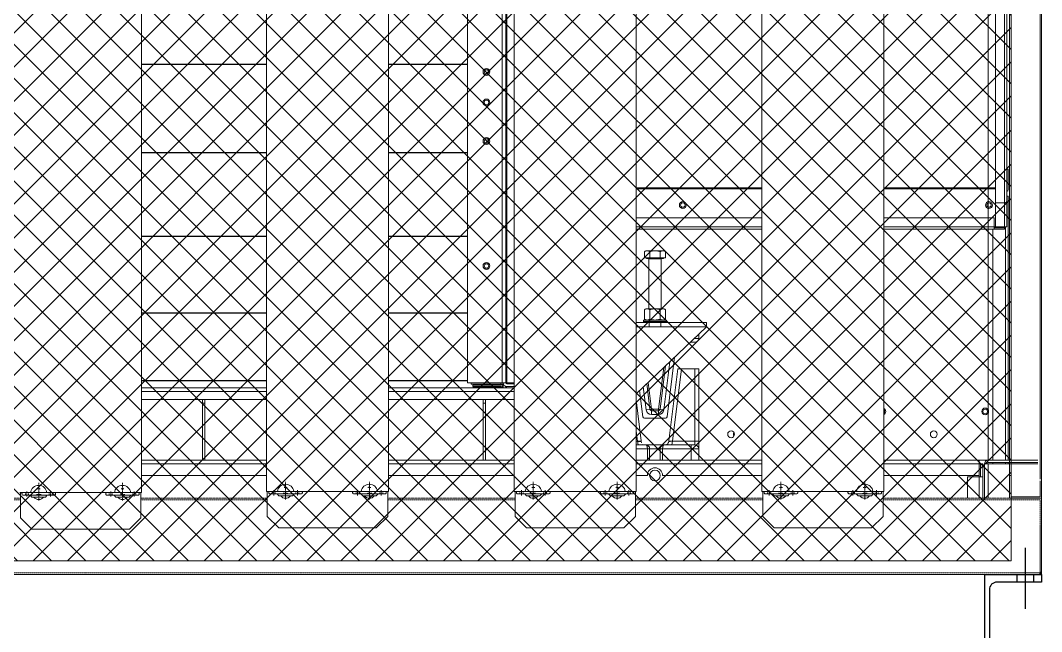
# Model space of a CAD drawing. Header units: millimetres. Extents: x -17070 to 60889, y -291348 to 42394.
# Drawn here: x 52024 to 53365, y 29106 to 29909 of the extents above; entities that cross this region are included whole.
import ezdxf

# ---------------------------------------------------------------- set-up
doc = ezdxf.new("R2010")
doc.units = ezdxf.units.MM
for name, pattern in [('ACISOTGL', [3, 2, -1]), ('CENTER', [2, 1.25, -0.25, 0.25, -0.25]), ('CENTERX2', [4, 2.5, -0.5, 0.5, -0.5]), ('HIDDEN', [0.375, 0.25, -0.125]), ('HIDDENX2', [0.75, 0.5, -0.25])]:
    doc.linetypes.add(name, pattern=pattern)
for name, color, linetype, lineweight in [('AM_0', 7, 'Continuous', 50), ('AM_3', 6, 'ACISOTGL', 9), ('AM_7', 4, 'CENTER', 9)]:
    doc.layers.add(name, color=color, linetype=linetype, lineweight=lineweight)
doc.layers.add('center', color=1, linetype='CENTER')
doc.layers.add('HIDD', color=2, linetype='HIDDENX2')

# ---------------------------------------------------------------- blocks, each defined once
blk = doc.blocks.new('2')
at = {"lineweight": 5}
h = blk.add_hatch(dxfattribs=at)
h.set_pattern_fill('ANSI37', scale=10)
h.set_pattern_definition([(45, (-643198.6, -403816.7), (-22.4506403, 22.4506403), []), (135, (-643198.6, -403816.7), (-22.4506403, -22.4506403), [])])
h.paths.add_polyline_path([(51208.6, 29199.2), (53324.6, 29199.2), (53324.6, 30679.2), (51208.6, 30679.2)])
at = {"lineweight": 20}
for p, q in [((53322.6, 29281.2), (53322.6, 31581.2)), ((53362.6, 31579.2), (53362.6, 29306.2)), ((53364.6, 31581.2), (53364.6, 29281.2)), ((53324.6, 30679.2), (53324.6, 29199.2)), ((52183.1, 29288.6), (52183.1, 30636.6)), ((52347.2, 29290.2), (52347.2, 30638.2)), ((52507.2, 29290.2), (52507.2, 30638.2)), ((52672.4, 29290.2), (52672.4, 30638.2)), ((52832.4, 29290.2), (52832.4, 30638.2)), ((52997.5, 29290.2), (52997.5, 30638.2)), ((53157.5, 29290.2), (53157.5, 30638.2)), ((53322.6, 29311.2), (53324.6, 29311.2)), ((53362.6, 29304.2), (53362.6, 29283.2)), ((52023.1, 29288.6), (52183.1, 29288.6)), ((52024.1, 29288.6), (52024.1, 29255.6)), ((52182.1, 29288.6), (52182.1, 29255.6)), ((52347.2, 29290.2), (52507.2, 29290.2)), ((52348.2, 29290.2), (52348.2, 29257.2)), ((52506.2, 29290.2), (52506.2, 29257.2)), ((52672.4, 29290.2), (52832.4, 29290.2)), ((52673.4, 29290.2), (52673.4, 29257.2)), ((52831.4, 29290.2), (52831.4, 29257.2)), ((52997.5, 29290.2), (53157.5, 29290.2)), ((52998.5, 29290.2), (52998.5, 29257.2)), ((53156.5, 29290.2), (53156.5, 29257.2)), ((53364.6, 29281.2), (53322.6, 29281.2)), ((53362.6, 29283.2), (53324.6, 29283.2)), ((52024.1, 29255.6), (52039.1, 29240.6)), ((52182.1, 29255.6), (52167.1, 29240.6)), ((52348.2, 29257.2), (52363.2, 29242.2)), ((52506.2, 29257.2), (52491.2, 29242.2)), ((52673.4, 29257.2), (52688.4, 29242.2)), ((52831.4, 29257.2), (52816.4, 29242.2)), ((52998.5, 29257.2), (53013.5, 29242.2)), ((53156.5, 29257.2), (53141.5, 29242.2)), ((52039.1, 29240.6), (52167.1, 29240.6)), ((52363.2, 29242.2), (52491.2, 29242.2)), ((52688.4, 29242.2), (52816.4, 29242.2)), ((53013.5, 29242.2), (53141.5, 29242.2)), ((53362.6, 29246.2), (53362.6, 29183.2)), ((53364.6, 29246.2), (53364.6, 29181.2)), ((53324.6, 29199.2), (51208.6, 29199.2)), ((53289.6, 29181.2), (53364.6, 29181.2)), ((53362.6, 29183.2), (53324.6, 29183.2))]:
    blk.add_line(p, q, dxfattribs=at)
at = {"color": 7, "lineweight": 20}
for p, q in [((53322.6, 31578.1), (53322.6, 29336.3)), ((53364.6, 29336.3), (53364.6, 31578.1)), ((53304, 30610.2), (53304, 29669.2)), ((53315.9, 29669.2), (53315.9, 30610.2)), ((53319, 29671.7), (53319, 30614.3)), ((52611.1, 29432.8), (52611.1, 30437.9)), ((52656.4, 30437.9), (52656.4, 29432.8)), ((52661.1, 30437.9), (52661.1, 29432.8)), ((52662.6, 30437.9), (52662.6, 29432.8)), ((52183.1, 29426.1), (52347.2, 29426.1)), ((52507.2, 29426.1), (52672.4, 29426.1)), ((52183.1, 29421.4), (52347.2, 29421.4)), ((52507.2, 29421.4), (52672.4, 29421.4)), ((52183.1, 29411.1), (52347.2, 29411.1)), ((52507.2, 29411.1), (52672.4, 29411.1)), ((52183.1, 29331.2), (52347.2, 29331.2)), ((52183.1, 29326.5), (52347.2, 29326.5)), ((52507.2, 29331.2), (52672.4, 29331.2)), ((52507.2, 29326.5), (52672.4, 29326.5)), ((52832.4, 29331.2), (52997.5, 29331.2)), ((52832.4, 29326.5), (52997.5, 29326.5)), ((53157.5, 29331.2), (53282.9, 29331.2)), ((53157.5, 29326.5), (53282.9, 29326.5)), ((52347.2, 29311.2), (52183.1, 29311.2)), ((52672.4, 29311.2), (52507.2, 29311.2)), ((52847.1, 29311.2), (52832.4, 29311.2)), ((53282.9, 29181.2), (51246.3, 29181.2))]:
    blk.add_line(p, q, dxfattribs=at)
at = {"color": 7, "lineweight": 20, "ltscale": 0.387667}
for p, q in [((52347.2, 29851.2), (52183.1, 29851.2)), ((52347.2, 29850.7), (52183.1, 29850.7)), ((52611.1, 29851.2), (52507.2, 29851.2)), ((52611.1, 29850.7), (52507.2, 29850.7)), ((52347.2, 29735.1), (52183.1, 29735.1)), ((52347.2, 29734.6), (52183.1, 29734.6)), ((52611.1, 29735.1), (52507.2, 29735.1)), ((52611.1, 29734.6), (52507.2, 29734.6)), ((52347.2, 29625.2), (52183.1, 29625.2)), ((52347.2, 29624.8), (52183.1, 29624.8)), ((52611.1, 29625.2), (52507.2, 29625.2)), ((52611.1, 29624.8), (52507.2, 29624.8)), ((52347.2, 29524.6), (52183.1, 29524.6)), ((52347.2, 29524.2), (52183.1, 29524.2)), ((52611.1, 29524.6), (52507.2, 29524.6)), ((52611.1, 29524.2), (52507.2, 29524.2)), ((52347.2, 29435.7), (52183.1, 29435.7)), ((52347.2, 29435.3), (52183.1, 29435.3)), ((52611.1, 29435.7), (52507.2, 29435.7)), ((52611.1, 29435.3), (52507.2, 29435.3))]:
    blk.add_line(p, q, dxfattribs=at)
at = {"color": 7, "lineweight": 20, "ltscale": 0.000888889}
for p, q in [((53319, 29713.2), (53320.6, 29713.2)), ((53320.6, 29649.2), (53319, 29649.2)), ((53315.9, 29636.1), (53315.9, 29634.5)), ((52617.9, 29428.1), (52617.9, 29429.7))]:
    blk.add_line(p, q, dxfattribs=at)
at = {"color": 7, "lineweight": 20, "ltscale": 0.014722}
blk.add_line((53320.6, 29713.2), (53320.6, 29686.7), dxfattribs=at)
at = {"color": 7, "lineweight": 20, "ltscale": 0.316445}
for p, q in [((52831.9, 29688.8), (52997.5, 29688.8)), ((52831.9, 29687.6), (52997.5, 29687.6)), ((53157.5, 29688.8), (53304, 29688.8)), ((53157.5, 29687.6), (53304, 29687.6))]:
    blk.add_line(p, q, dxfattribs=at)
at = {"color": 7, "lineweight": 20, "ltscale": 0.009993}
blk.add_line((53319, 29687.6), (53319, 29669.6), dxfattribs=at)
at = {"color": 7, "lineweight": 20, "ltscale": 0.017557}
for p, q in [((53304, 29669.2), (53304, 29637.6)), ((53315.9, 29637.6), (53315.9, 29669.2)), ((53319, 29637.6), (53319, 29669.2))]:
    blk.add_line(p, q, dxfattribs=at)
at = {"color": 7, "lineweight": 20, "ltscale": 0.006611}
for p, q in [((53304, 29669.2), (53315.9, 29669.2)), ((53315.9, 29669.2), (53304, 29669.2)), ((53302.4, 29637.6), (53302.4, 29649.5)), ((53315.9, 29637.6), (53304, 29637.6))]:
    blk.add_line(p, q, dxfattribs=at)
at = {"color": 7, "lineweight": 20, "ltscale": 0.001722}
for p, q in [((53319, 29669.2), (53315.9, 29669.2)), ((53302.4, 29637.6), (53302.4, 29634.5)), ((53319, 29637.6), (53315.9, 29637.6)), ((52657.9, 29431.2), (52654.8, 29431.2)), ((52657.9, 29426.7), (52654.8, 29426.7))]:
    blk.add_line(p, q, dxfattribs=at)
at = {"color": 7, "lineweight": 20, "ltscale": 0.000171737}
blk.add_line((53317.4, 29669.2), (53317.4, 29669.5), dxfattribs=at)
at = {"color": 7, "lineweight": 20, "ltscale": 0.000772733}
blk.add_line((53319, 29669.6), (53317.6, 29669.6), dxfattribs=at)
at = {"color": 7, "lineweight": 20, "ltscale": 0.000888909}
blk.add_line((53320.6, 29677.7), (53319, 29677.7), dxfattribs=at)
at = {"color": 7, "lineweight": 20, "ltscale": 0.000148633}
blk.add_line((53319, 29671.7), (53319, 29671.4), dxfattribs=at)
at = {"color": 7, "lineweight": 20, "ltscale": 1.00808e-05}
blk.add_line((53319, 29671.4), (53319, 29671.4), dxfattribs=at)
at = {"color": 7, "lineweight": 20, "ltscale": 0.000227928}
blk.add_line((53319, 29669.6), (53319, 29669.2), dxfattribs=at)
at = {"color": 7, "lineweight": 20, "ltscale": 0.015833}
blk.add_line((53320.6, 29649.2), (53320.6, 29677.7), dxfattribs=at)
at = {"color": 7, "lineweight": 20, "ltscale": 0.315556}
for p, q in [((52997.5, 29649.5), (52831.9, 29649.5)), ((53302.4, 29649.5), (53157.5, 29649.5)), ((52997.5, 29637.6), (52831.9, 29637.6)), ((52997.5, 29634.5), (52831.9, 29634.5)), ((53302.4, 29637.6), (53157.5, 29637.6)), ((53302.4, 29634.5), (53157.5, 29634.5))]:
    blk.add_line(p, q, dxfattribs=at)
at = {"color": 7, "lineweight": 20, "ltscale": 0.176666}
blk.add_line((53320.6, 29331.2), (53320.6, 29649.2), dxfattribs=at)
at = {"color": 7, "lineweight": 20, "ltscale": 0.168514}
blk.add_line((53300.6, 29634.5), (53300.6, 29331.2), dxfattribs=at)
at = {"color": 7, "lineweight": 20, "ltscale": 0.0075}
for p, q in [((53315.9, 29637.6), (53302.4, 29637.6)), ((53302.4, 29636.1), (53315.9, 29636.1)), ((53315.9, 29634.5), (53302.4, 29634.5))]:
    blk.add_line(p, q, dxfattribs=at)
at = {"color": 7, "lineweight": 20, "ltscale": 0.000833333}
for p, q in [((53315.9, 29636.1), (53315.9, 29637.6)), ((52661.1, 29432.8), (52662.6, 29432.8)), ((53282.9, 29326.5), (53284.4, 29326.5))]:
    blk.add_line(p, q, dxfattribs=at)
at = {"color": 7, "lineweight": 20, "ltscale": 0.170236}
blk.add_line((53317.1, 29331.2), (53317.1, 29637.6), dxfattribs=at)
at = {"color": 7, "lineweight": 20, "ltscale": 0.001225}
for p, q in [((52845.2, 29606.2), (52843.3, 29605.1)), ((52869.1, 29606.2), (52871, 29605.1))]:
    blk.add_line(p, q, dxfattribs=at)
at = {"color": 7, "lineweight": 20, "ltscale": 0.004598}
for p, q in [((52843.3, 29596.8), (52843.3, 29605.1)), ((52850.2, 29596.8), (52850.2, 29605.1)), ((52864.1, 29596.8), (52864.1, 29605.1)), ((52871, 29596.8), (52871, 29605.1))]:
    blk.add_line(p, q, dxfattribs=at)
at = {"color": 7, "lineweight": 20, "ltscale": 0.012461}
blk.add_line((52845.2, 29606.2), (52867.6, 29606.2), dxfattribs=at)
at = {"color": 7, "lineweight": 20, "ltscale": 0.00081246}
blk.add_line((52867.6, 29606.2), (52869.1, 29606.2), dxfattribs=at)
at = {"color": 7, "lineweight": 20, "ltscale": 0.003849}
for p, q in [((52843.3, 29596.8), (52850.2, 29596.8)), ((52864.1, 29596.8), (52871, 29596.8))]:
    blk.add_line(p, q, dxfattribs=at)
at = {"color": 7, "lineweight": 20, "ltscale": 0.000444444}
for p, q in [((52845.9, 29596), (52845.9, 29596.8)), ((52868.4, 29596), (52868.4, 29596.8))]:
    blk.add_line(p, q, dxfattribs=at)
at = {"color": 7, "lineweight": 20, "ltscale": 0.006247}
for p, q in [((52857.1, 29596), (52845.9, 29596)), ((52868.4, 29596), (52857.1, 29596))]:
    blk.add_line(p, q, dxfattribs=at)
at = {"color": 7, "lineweight": 20, "ltscale": 0.004444}
for p, q in [((52857.1, 29595.4), (52849.1, 29595.4)), ((52865.1, 29595.4), (52857.1, 29595.4))]:
    blk.add_line(p, q, dxfattribs=at)
at = {"color": 7, "lineweight": 20, "ltscale": 0.036344}
for p, q in [((52849.1, 29595.4), (52849.1, 29530)), ((52865.1, 29595.4), (52865.1, 29530))]:
    blk.add_line(p, q, dxfattribs=at)
at = {"color": 7, "lineweight": 20, "ltscale": 0.007698}
blk.add_line((52850.2, 29596.8), (52864.1, 29596.8), dxfattribs=at)
at = {"color": 7, "lineweight": 20, "ltscale": 0.00121}
for p, q in [((52845.2, 29530), (52843.3, 29528.9)), ((52869.1, 29530), (52871, 29528.9)), ((52845.2, 29515.2), (52843.3, 29516.3)), ((52869.1, 29515.2), (52871, 29516.3))]:
    blk.add_line(p, q, dxfattribs=at)
at = {"color": 7, "lineweight": 20, "ltscale": 0.007012}
for p, q in [((52843.3, 29528.9), (52843.3, 29516.3)), ((52850.2, 29528.9), (52850.2, 29516.3)), ((52864.1, 29528.9), (52864.1, 29516.3)), ((52871, 29528.9), (52871, 29516.3))]:
    blk.add_line(p, q, dxfattribs=at)
at = {"color": 7, "lineweight": 20, "ltscale": 0.000814081}
blk.add_line((52845.2, 29530), (52846.6, 29530), dxfattribs=at)
at = {"color": 7, "lineweight": 20, "ltscale": 0.012486}
blk.add_line((52846.6, 29530), (52869.1, 29530), dxfattribs=at)
at = {"color": 0, "lineweight": 20}
for p, q in [((52924.6, 29512.2), (52832.4, 29512.2)), ((52924.6, 29506.2), (52832.4, 29418.4)), ((52924.6, 29506.2), (52909.6, 29506.2)), ((52924.6, 29506.2), (52924.6, 29512.2)), ((51164.6, 29181.2), (53289.6, 29181.2))]:
    blk.add_line(p, q, dxfattribs=at)
at = {"color": 7, "lineweight": 20, "ltscale": 0.014295}
for p, q in [((52835.4, 29506.2), (52832.4, 29506.2)), ((52904.6, 29506.2), (52878.9, 29506.2))]:
    blk.add_line(p, q, dxfattribs=at)
at = {"color": 7, "lineweight": 20, "ltscale": 0.002205}
for p, q in [((52835.4, 29506.2), (52839.3, 29506.2)), ((52874.9, 29506.2), (52878.9, 29506.2))]:
    blk.add_line(p, q, dxfattribs=at)
at = {"color": 7, "lineweight": 20, "ltscale": 0.019777}
blk.add_line((52874.9, 29506.2), (52839.3, 29506.2), dxfattribs=at)
at = {"color": 7, "lineweight": 20, "ltscale": 0.008333}
for p, q in [((52842.1, 29515.2), (52857.1, 29515.2)), ((52842.1, 29513.1), (52857.1, 29513.1)), ((52857.1, 29515.2), (52872.1, 29515.2)), ((52857.1, 29513.1), (52872.1, 29513.1)), ((52847.1, 29331.2), (52847.1, 29346.2)), ((52850.1, 29331.2), (52850.1, 29346.2)), ((52864.1, 29331.2), (52864.1, 29346.2)), ((52867.1, 29331.2), (52867.1, 29346.2)), ((52904.6, 29331.2), (52904.6, 29346.2)), ((52914.6, 29331.2), (52914.6, 29346.2))]:
    blk.add_line(p, q, dxfattribs=at)
at = {"color": 7, "lineweight": 20, "ltscale": 0.001187}
for p, q in [((52842.1, 29515.2), (52842.1, 29513.1)), ((52872.1, 29515.2), (52872.1, 29513.1))]:
    blk.add_line(p, q, dxfattribs=at)
at = {"color": 7, "lineweight": 20, "ltscale": 0.000787795}
for p, q in [((52843.3, 29512.2), (52842.1, 29513.1)), ((52871, 29512.2), (52872.1, 29513.1))]:
    blk.add_line(p, q, dxfattribs=at)
at = {"color": 7, "lineweight": 20, "ltscale": 0.007708}
for p, q in [((52843.3, 29512.2), (52857.1, 29512.2)), ((52857.1, 29512.2), (52871, 29512.2))]:
    blk.add_line(p, q, dxfattribs=at)
at = {"color": 7, "lineweight": 20, "ltscale": 0.003333}
for p, q in [((52849.3, 29512.2), (52849.3, 29506.2)), ((52864.9, 29512.2), (52864.9, 29506.2))]:
    blk.add_line(p, q, dxfattribs=at)
at = {"color": 7, "lineweight": 20, "ltscale": 0.002778}
for p, q in [((52909.6, 29506.2), (52904.6, 29506.2)), ((52904.6, 29487.2), (52904.6, 29486.2)), ((52909.6, 29486.2), (52904.6, 29486.2)), ((52914.6, 29451.2), (52909.6, 29451.2)), ((52850.4, 29398), (52845.5, 29397.4)), ((52852.4, 29396.2), (52852.4, 29391.2)), ((52861.9, 29396.2), (52861.9, 29391.2)), ((52863.8, 29398), (52868.8, 29397.4)), ((52834, 29356.2), (52838.9, 29356.8)), ((52880.3, 29356.2), (52875.3, 29356.8)), ((52904.6, 29351.2), (52904.6, 29346.2)), ((52909.6, 29351.2), (52904.6, 29351.2)), ((52909.6, 29356.2), (52914.6, 29356.2)), ((52909.6, 29356.2), (52909.6, 29351.2))]:
    blk.add_line(p, q, dxfattribs=at)
at = {"color": 7, "lineweight": 20, "ltscale": 0.005556}
for p, q in [((52914.6, 29496.7), (52914.6, 29491.2)), ((52914.6, 29491.2), (52908.9, 29491.2)), ((52914.6, 29346.2), (52904.6, 29346.2)), ((52914.6, 29356.2), (52914.6, 29346.2))]:
    blk.add_line(p, q, dxfattribs=at)
at = {"color": 7, "lineweight": 20, "ltscale": 0.008376}
blk.add_line((52904.6, 29486.2), (52903.6, 29486.2), dxfattribs=at)
at = {"color": 7, "lineweight": 20, "ltscale": 0.053282}
for p, q in [((52873.1, 29388), (52882.7, 29466.3)), ((52841.2, 29388), (52836.9, 29422.8))]:
    blk.add_line(p, q, dxfattribs=at)
at = {"color": 7, "lineweight": 20, "ltscale": 0.059604}
for p, q in [((52868.6, 29452.9), (52861.9, 29398)), ((52863.8, 29398), (52870.9, 29455.1)), ((52846.3, 29431.7), (52850.4, 29398)), ((52848.1, 29433.4), (52852.4, 29398))]:
    blk.add_line(p, q, dxfattribs=at)
at = {"color": 7, "lineweight": 20, "ltscale": 0.058129}
for p, q in [((52868.8, 29397.4), (52876.6, 29460.5)), ((52841.8, 29427.4), (52845.5, 29397.4))]:
    blk.add_line(p, q, dxfattribs=at)
at = {"color": 7, "lineweight": 20, "ltscale": 0.052833}
for p, q in [((52875.3, 29356.8), (52886.9, 29451.2)), ((52838.9, 29356.8), (52832.4, 29410.5))]:
    blk.add_line(p, q, dxfattribs=at)
at = {"color": 7, "lineweight": 20, "ltscale": 0.053174}
for p, q in [((52880.3, 29356.2), (52892, 29451.2)), ((52834, 29356.2), (52832.4, 29369.5))]:
    blk.add_line(p, q, dxfattribs=at)
at = {"color": 7, "lineweight": 20, "ltscale": 0.002799}
blk.add_line((52886.9, 29451.2), (52892, 29451.2), dxfattribs=at)
at = {"color": 7, "lineweight": 20, "ltscale": 0.009824}
blk.add_line((52909.6, 29451.2), (52892, 29451.2), dxfattribs=at)
at = {"color": 7, "lineweight": 20, "ltscale": 0.052778}
for p, q in [((52909.6, 29356.2), (52909.6, 29451.2)), ((52914.6, 29356.2), (52914.6, 29451.2))]:
    blk.add_line(p, q, dxfattribs=at)
at = {"color": 7, "lineweight": 20, "ltscale": 0.025167}
blk.add_line((52611.1, 29432.8), (52656.4, 29432.8), dxfattribs=at)
at = {"color": 7, "lineweight": 20, "ltscale": 0.00088889}
for p, q in [((52615.9, 29431.2), (52615.9, 29432.8)), ((52654.8, 29432.8), (52654.8, 29431.2))]:
    blk.add_line(p, q, dxfattribs=at)
at = {"color": 7, "lineweight": 20, "ltscale": 0.021611}
blk.add_line((52615.9, 29431.2), (52654.8, 29431.2), dxfattribs=at)
at = {"color": 7, "lineweight": 20, "ltscale": 0.0205}
for p, q in [((52617.9, 29429.7), (52654.8, 29429.7)), ((52617.9, 29428.1), (52654.8, 29428.1)), ((52617.9, 29426.7), (52654.8, 29426.7))]:
    blk.add_line(p, q, dxfattribs=at)
at = {"color": 7, "lineweight": 20, "ltscale": 0.000325336}
for p, q in [((52617.9, 29426.1), (52617.9, 29426.7)), ((52654.8, 29426.1), (52654.8, 29426.7))]:
    blk.add_line(p, q, dxfattribs=at)
at = {"color": 7, "lineweight": 20, "ltscale": 0.000833334}
blk.add_line((52653.2, 29431.2), (52653.2, 29429.7), dxfattribs=at)
at = {"color": 7, "lineweight": 20, "ltscale": 0.000785773}
blk.add_line((52653.2, 29428.1), (52653.2, 29426.7), dxfattribs=at)
at = {"color": 7, "lineweight": 20, "ltscale": 0.001001}
blk.add_line((52656.3, 29426.7), (52656.3, 29428.5), dxfattribs=at)
at = {"color": 7, "lineweight": 20, "ltscale": 0.002611}
for p, q in [((52661.1, 29432.8), (52656.4, 29432.8)), ((53282.9, 29326.5), (53282.9, 29331.2)), ((53294.3, 29326.5), (53289.6, 29326.5)), ((53282.9, 29309.2), (53287.6, 29309.2))]:
    blk.add_line(p, q, dxfattribs=at)
at = {"color": 7, "lineweight": 20, "ltscale": 0.000887112}
blk.add_line((52657.9, 29432.8), (52657.9, 29431.2), dxfattribs=at)
at = {"color": 7, "lineweight": 20, "ltscale": 0.000917685}
blk.add_line((52657.9, 29431.1), (52657.9, 29432.8), dxfattribs=at)
at = {"color": 7, "lineweight": 20, "ltscale": 0.002508}
blk.add_line((52657.9, 29426.7), (52657.9, 29431.2), dxfattribs=at)
at = {"color": 7, "lineweight": 20, "ltscale": 0.000176789}
blk.add_line((52658.3, 29431.1), (52657.9, 29431.1), dxfattribs=at)
at = {"color": 7, "lineweight": 20, "ltscale": 0.000325335}
blk.add_line((52657.9, 29426.1), (52657.9, 29426.7), dxfattribs=at)
at = {"color": 7, "lineweight": 20, "ltscale": 0.039056}
for p, q in [((52672.4, 29432.8), (52662.6, 29432.8)), ((52672.4, 29431.3), (52662.6, 29431.3)), ((52672.4, 29428.1), (52662.6, 29428.1)), ((52672.4, 29426.4), (52664.1, 29426.4))]:
    blk.add_line(p, q, dxfattribs=at)
at = {"color": 7, "lineweight": 20, "ltscale": 0.000798595}
blk.add_line((52664.1, 29431.3), (52664.1, 29432.7), dxfattribs=at)
at = {"color": 7, "lineweight": 20, "ltscale": 0.002889}
for p, q in [((52263, 29405.9), (52263, 29411.1)), ((52266.2, 29405.9), (52266.2, 29411.1)), ((52631.4, 29405.9), (52631.4, 29411.1)), ((52634.6, 29405.9), (52634.6, 29411.1))]:
    blk.add_line(p, q, dxfattribs=at)
at = {"color": 7, "lineweight": 20, "ltscale": 0.0415}
for p, q in [((52263, 29331.2), (52263, 29405.9)), ((52266.2, 29331.2), (52266.2, 29405.9)), ((52631.4, 29331.2), (52631.4, 29405.9)), ((52634.6, 29331.2), (52634.6, 29405.9))]:
    blk.add_line(p, q, dxfattribs=at)
at = {"color": 7, "lineweight": 20, "ltscale": 0.001778}
for p, q in [((52266.2, 29405.9), (52263, 29405.9)), ((52634.6, 29405.9), (52631.4, 29405.9)), ((53287.6, 29326.5), (53284.4, 29326.5))]:
    blk.add_line(p, q, dxfattribs=at)
at = {"color": 7, "lineweight": 20, "ltscale": 0.015502}
blk.add_line((52871.1, 29386.2), (52843.2, 29386.2), dxfattribs=at)
at = {"color": 7, "lineweight": 20, "ltscale": 0.000975701}
for p, q in [((52852.4, 29398), (52852.4, 29396.2)), ((52861.9, 29398), (52861.9, 29396.2))]:
    blk.add_line(p, q, dxfattribs=at)
at = {"color": 7, "lineweight": 20, "ltscale": 0.005249}
for p, q in [((52852.4, 29398), (52861.9, 29398)), ((52861.9, 29396.2), (52852.4, 29396.2)), ((52861.9, 29391.2), (52852.4, 29391.2))]:
    blk.add_line(p, q, dxfattribs=at)
at = {"color": 7, "lineweight": 20, "ltscale": 0.016305}
for p, q in [((52832.4, 29356.2), (52834, 29356.2)), ((52880.3, 29356.2), (52909.6, 29356.2))]:
    blk.add_line(p, q, dxfattribs=at)
at = {"color": 7, "lineweight": 20, "ltscale": 0.019722}
for p, q in [((52832.4, 29351.2), (52845.1, 29351.2)), ((52904.6, 29351.2), (52869.1, 29351.2))]:
    blk.add_line(p, q, dxfattribs=at)
at = {"color": 7, "lineweight": 20, "ltscale": 0.020833}
for p, q in [((52832.4, 29346.2), (52847.1, 29346.2)), ((52904.6, 29346.2), (52867.1, 29346.2))]:
    blk.add_line(p, q, dxfattribs=at)
at = {"color": 7, "lineweight": 20, "ltscale": 0.00286}
for p, q in [((52834, 29356.2), (52835.2, 29351.2)), ((52880.3, 29356.2), (52879.1, 29351.2))]:
    blk.add_line(p, q, dxfattribs=at)
at = {"color": 7, "lineweight": 20, "ltscale": 0.002757}
blk.add_line((52839.1, 29355.6), (52834.1, 29355.6), dxfattribs=at)
at = {"color": 7, "lineweight": 20, "ltscale": 0.000682136}
for p, q in [((52838.9, 29356.8), (52839.1, 29355.6)), ((52875.3, 29356.8), (52875.2, 29355.6))]:
    blk.add_line(p, q, dxfattribs=at)
at = {"color": 7, "lineweight": 20, "ltscale": 3.09685e-05}
blk.add_line((52840.8, 29352.4), (52840.9, 29352.4), dxfattribs=at)
at = {"color": 7, "lineweight": 20, "ltscale": 7.47435e-06}
blk.add_line((52844.1, 29351.2), (52844.1, 29351.2), dxfattribs=at)
at = {"color": 7, "lineweight": 20, "ltscale": 0.013331}
blk.add_line((52869.1, 29351.2), (52845.1, 29351.2), dxfattribs=at)
at = {"color": 7, "lineweight": 20, "ltscale": 0.001667}
for p, q in [((52850.1, 29346.2), (52847.1, 29346.2)), ((52867.1, 29346.2), (52864.1, 29346.2))]:
    blk.add_line(p, q, dxfattribs=at)
at = {"color": 7, "lineweight": 20, "ltscale": 0.007778}
blk.add_line((52864.1, 29346.2), (52850.1, 29346.2), dxfattribs=at)
at = {"color": 7, "lineweight": 20, "ltscale": 0.009611}
for p, q in [((53282.9, 29309.2), (53282.9, 29326.5)), ((53284.4, 29326.5), (53284.4, 29309.2)), ((53287.6, 29309.2), (53287.6, 29326.5))]:
    blk.add_line(p, q, dxfattribs=at)
at = {"color": 7, "lineweight": 20, "ltscale": 0.0085}
for p, q in [((53282.9, 29311.2), (53282.9, 29326.5)), ((53282.9, 29309.2), (53267.6, 29309.2))]:
    blk.add_line(p, q, dxfattribs=at)
at = {"color": 7, "lineweight": 20, "ltscale": 0.078111}
for p, q in [((53289.6, 29281.2), (53289.6, 29326.5)), ((53294.3, 29281.2), (53294.3, 29326.5))]:
    blk.add_line(p, q, dxfattribs=at)
at = {"color": 7, "lineweight": 20, "ltscale": 0.036444}
for p, q in [((53359.9, 29331.2), (53294.3, 29331.2)), ((53359.9, 29328), (53294.3, 29328)), ((53359.9, 29326.5), (53294.3, 29326.5)), ((53359.9, 29181.2), (53294.3, 29181.2))]:
    blk.add_line(p, q, dxfattribs=at)
at = {"color": 7, "lineweight": 20, "ltscale": 0.000834307}
for p, q in [((53300.6, 29328), (53300.6, 29326.5)), ((53317.1, 29326.5), (53317.1, 29328)), ((53320.6, 29326.5), (53320.6, 29328))]:
    blk.add_line(p, q, dxfattribs=at)
at = {"color": 7, "lineweight": 20, "ltscale": 0.231}
for p, q in [((52997.5, 29311.2), (52867.1, 29311.2)), ((53282.9, 29311.2), (53157.5, 29311.2))]:
    blk.add_line(p, q, dxfattribs=at)
at = {"color": 7, "lineweight": 20, "ltscale": 0.058889}
for p, q in [((53267.6, 29309.2), (53267.6, 29281.2)), ((53282.9, 29309.2), (53282.9, 29281.2)), ((53287.6, 29309.2), (53287.6, 29281.2)), ((53364.6, 29203.2), (53364.6, 29309.2)), ((53364.6, 29203.2), (53364.6, 29309.2))]:
    blk.add_line(p, q, dxfattribs=at)
at = {"color": 1, "linetype": 'CENTERX2', "ltscale": 50}
blk.add_line((53343.6, 29136.2), (53343.6, 29216.2), dxfattribs=at)
at = {"color": 7, "lineweight": 25, "ltscale": 0.125}
blk.add_line((53289.6, 29181.2), (53364.6, 29181.2), dxfattribs=at)
at = {"ltscale": 25}
blk.add_line((53289.6, 29181.2), (53289.6, 29031.2), dxfattribs=at)
at = {"color": 7, "lineweight": 25, "ltscale": 0.05125}
blk.add_line((53364.6, 29171.2), (53306.1, 29171.2), dxfattribs=at)
for p, q in [((53332.6, 29171.2), (53332.6, 29181.2)), ((53354.6, 29171.2), (53354.6, 29181.2))]:
    blk.add_line(p, q)
at = {"color": 7, "lineweight": 20, "ltscale": 0.000666671}
blk.add_line((53361.1, 29181.2), (53359.9, 29181.2), dxfattribs=at)
at = {"color": 7, "lineweight": 25, "ltscale": 0.008333}
blk.add_line((53364.6, 29181.2), (53364.6, 29171.2), dxfattribs=at)
at = {"color": 7, "lineweight": 25, "ltscale": 0.091667}
blk.add_line((53296.1, 29161.2), (53296.1, 29051.2), dxfattribs=at)
at = {"color": 0, "lineweight": 20}
for points in [[(53157.5, 30610.2), (53322.6, 30610.2), (53322.6, 29331.2), (53157.5, 29331.2)], [(53294.3, 30610.2), (53294.3, 29331.2)], [(52347.2, 29331.2), (52183.1, 29331.2)], [(52672.4, 29331.2), (52507.2, 29331.2)], [(52997.5, 29331.2), (52832.4, 29331.2)]]:
    blk.add_lwpolyline(points, dxfattribs=at)
at = {"color": 7, "linetype": 'Continuous', "lineweight": 20}
for points in [[(52026.1, 29286.9, 0.414214), (52027.7, 29285.3), (52068.5, 29285.3, 0.414214), (52070.1, 29286.9), (52070.1, 29287.7, 0.414214), (52069.2, 29288.6), (52027, 29288.6, 0.414214), (52026.1, 29287.7)], [(52180.1, 29286.9, -0.414214), (52178.5, 29285.3), (52137.7, 29285.3, -0.414214), (52136.1, 29286.9), (52136.1, 29287.7, -0.414214), (52137, 29288.6), (52179.2, 29288.6, -0.414214), (52180.1, 29287.7)], [(52350.2, 29288.5, 0.414214), (52351.8, 29286.9), (52392.6, 29286.9, 0.414214), (52394.2, 29288.5), (52394.2, 29289.3, 0.414214), (52393.3, 29290.2), (52351.1, 29290.2, 0.414214), (52350.2, 29289.3)], [(52504.2, 29288.5, -0.414214), (52502.6, 29286.9), (52461.8, 29286.9, -0.414214), (52460.2, 29288.5), (52460.2, 29289.3, -0.414214), (52461.1, 29290.2), (52503.3, 29290.2, -0.414214), (52504.2, 29289.3)], [(52675.4, 29288.5, 0.414214), (52677, 29286.9), (52717.8, 29286.9, 0.414214), (52719.4, 29288.5), (52719.4, 29289.3, 0.414214), (52718.5, 29290.2), (52676.3, 29290.2, 0.414214), (52675.4, 29289.3)], [(52829.4, 29288.5, -0.414214), (52827.8, 29286.9), (52787, 29286.9, -0.414214), (52785.4, 29288.5), (52785.4, 29289.3, -0.414214), (52786.3, 29290.2), (52828.5, 29290.2, -0.414214), (52829.4, 29289.3)], [(53000.5, 29288.5, 0.414214), (53002.1, 29286.9), (53042.9, 29286.9, 0.414214), (53044.5, 29288.5), (53044.5, 29289.3, 0.414214), (53043.6, 29290.2), (53001.4, 29290.2, 0.414214), (53000.5, 29289.3)], [(53154.5, 29288.5, -0.414214), (53152.9, 29286.9), (53112.1, 29286.9, -0.414214), (53110.5, 29288.5), (53110.5, 29289.3, -0.414214), (53111.4, 29290.2), (53153.6, 29290.2, -0.414214), (53154.5, 29289.3)]]:
    blk.add_lwpolyline(points, format="xyb", close=True, dxfattribs=at)
at = {"color": 7, "lineweight": 20}
for centre, radius in [((52635.9, 29840.9), 4.5), ((52635.9, 29840.9), 3), ((52635.9, 29800.9), 4.5), ((52635.9, 29800.9), 3), ((52635.9, 29750.2), 4.5), ((52635.9, 29750.2), 3), ((52893.6, 29666.2), 4.5), ((52893.6, 29666.2), 3), ((53295.6, 29666.2), 4.5), ((53295.6, 29666.2), 3), ((52635.9, 29586.2), 4.5), ((52635.9, 29586.2), 3), ((53290.6, 29395.2), 4.5), ((53290.6, 29395.2), 3), ((52957.1, 29365.2), 4.5), ((53223.1, 29365.2), 4.5), ((52857.1, 29311.2), 7)]:
    blk.add_circle(centre, radius, dxfattribs=at)
for centre, radius, start, end in [((53317.1, 29686.7), 3.5, 302.8783, 0), ((52848.5, 29595.4), 0.6, 0, 90), ((52865.7, 29595.4), 0.6, 90, 180), ((53317.1, 29496.7), 3.5, 359.8264, 0), ((52909.6, 29491.2), 5, 270, 0), ((52654.8, 29431.2), 3.1, 270, 0), ((52654.8, 29431.2), 1.5, 270, 0), ((52662.6, 29432.8), 4.7, 180, 270), ((52664.1, 29431.1), 4.7, 207.4671, 270), ((52662.6, 29432.8), 1.5, 180, 270), ((52668.8, 29432.8), 4.7, 180, 198.6042), ((52668.8, 29432.8), 1.5, 180, 268.6049), ((52668.8, 29432.8), 4.7, 269.2119, 270), ((53155.6, 29395.2), 4.5, 294.4138, 65.5862), ((52843.2, 29388.2), 2, 187, 270), ((52852.4, 29398.2), 7, 187, 270), ((52852.4, 29398.2), 2, 187, 270), ((52861.9, 29398.2), 2, 270, 353), ((52861.9, 29398.2), 7, 270, 353), ((52871.1, 29388.2), 2, 270, 353), ((53155.6, 29395.2), 3, 308.3161, 51.6839), ((53317.1, 29377.7), 3.5, 0, 1.1055), ((52963.1, 29365.2), 3, 133.4326, 226.5674), ((52844, 29356.2), 4.97, 189.5376, 207.8079), ((52844.1, 29356.4), 5.19, 266.0466, 269.6153), ((52845.1, 29346.2), 5, 0, 90), ((52869.1, 29346.2), 5, 90, 180), ((52870.2, 29356.2), 5, 270.1925, 332.2505), ((52870.2, 29356.2), 4.97, 332.1984, 350.4499), ((52870.1, 29356.2), 5.08, 332.5082, 341.5499), ((52870.2, 29356.2), 5, 341.2438, 352.9996), ((52909.6, 29346.2), 5, 0, 90), ((53317.1, 29342.7), 3.5, 359.6762, 0), ((52857.1, 29311.2), 10, 0, 180), ((53294.3, 29326.5), 4.7, 90, 180), ((53294.3, 29326.5), 1.5, 90, 180), ((53359.9, 29185.9), 4.7, 270, 0), ((53361.1, 29184.7), 3.5, 270, 0), ((53326.1, 29184.7), 3.5, 269.0987, 270)]:
    blk.add_arc(centre, radius, start, end, dxfattribs=at)
at = {"color": 7, "lineweight": 25}
blk.add_arc((53306.1, 29161.2), 10, 90, 180, dxfattribs=at)
at = {"color": 7, "lineweight": 20}
for centre, major_axis, ratio, start_param, end_param in [((53315.9, 29671.7), (3.1, 0), 0.798636, 4.712389, 6.283185), ((53317.1, 29412.7), (-3.5, 0), 0.999986, 3.141593, 3.14573), ((52852.4, 29398.2), (-1.99, -0.24), 0.120974, 0, 1.555944), ((52861.9, 29398.2), (-1.99, 0.24), 0.120974, 1.585649, 3.141593)]:
    blk.add_ellipse(centre, major_axis=major_axis, ratio=ratio, start_param=start_param, end_param=end_param, dxfattribs=at)
for points, knots in [([(52843.3, 29605.1), (52843.7, 29605.4), (52844.1, 29605.5), (52844.5, 29605.7), (52845.5, 29606.1), (52846.4, 29606.2), (52846.9, 29606.2), (52847.9, 29606.1), (52848.9, 29605.8), (52849.3, 29605.6), (52849.7, 29605.4), (52850.2, 29605.1)], [0, 0, 0, 0, 0, 0, 26.963125, 26.963125, 26.963125, 75.302663, 75.302663, 75.302663, 105.831977, 105.831977, 105.831977, 105.831977, 105.831977, 105.831977]), ([(52850.2, 29605.1), (52851.1, 29605.4), (52851.8, 29605.5), (52852.6, 29605.7), (52854.6, 29606.1), (52856.4, 29606.2), (52857.5, 29606.2), (52859.4, 29606.1), (52861.4, 29605.8), (52862.2, 29605.6), (52863.1, 29605.4), (52864.1, 29605.1)], [0, 0, 0, 0, 0, 0, 26.963125, 26.963125, 26.963125, 75.302663, 75.302663, 75.302663, 105.831977, 105.831977, 105.831977, 105.831977, 105.831977, 105.831977]), ([(52867.7, 29606.2), (52867.2, 29606.2), (52866.8, 29606.2), (52866.4, 29606.1), (52865.7, 29605.9), (52864.9, 29605.6), (52864.7, 29605.4), (52864.4, 29605.3), (52864.1, 29605.1)], [0, 0, 0, 0, 0, 0, 36.033673, 36.033673, 36.033673, 55.281615, 55.281615, 55.281615, 55.281615, 55.281615, 55.281615]), ([(52867.7, 29606.2), (52868.1, 29606.2), (52868.5, 29606.1), (52868.9, 29606), (52869.5, 29605.8), (52870.2, 29605.5), (52870.5, 29605.4), (52870.7, 29605.3), (52871, 29605.1)], [0, 0, 0, 0, 0, 0, 33.792125, 33.792125, 33.792125, 50.525784, 50.525784, 50.525784, 50.525784, 50.525784, 50.525784]), ([(52846.6, 29530), (52846.2, 29530), (52845.8, 29529.9), (52845.4, 29529.8), (52844.7, 29529.6), (52844, 29529.3), (52843.8, 29529.2), (52843.5, 29529.1), (52843.3, 29528.9)], [0, 0, 0, 0, 0, 0, 33.583781, 33.583781, 33.583781, 50.525587, 50.525587, 50.525587, 50.525587, 50.525587, 50.525587]), ([(52846.6, 29530), (52847, 29530), (52847.5, 29530), (52847.9, 29529.9), (52848.6, 29529.7), (52849.3, 29529.4), (52849.6, 29529.2), (52849.9, 29529.1), (52850.2, 29528.9)], [0, 0, 0, 0, 0, 0, 35.8928, 35.8928, 35.8928, 55.281458, 55.281458, 55.281458, 55.281458, 55.281458, 55.281458]), ([(52864.1, 29528.9), (52863.1, 29529.2), (52862.1, 29529.4), (52861.3, 29529.6), (52859.4, 29529.9), (52857.6, 29530), (52856.6, 29530), (52854.9, 29529.9), (52853, 29529.6), (52852.1, 29529.4), (52851.2, 29529.2), (52850.2, 29528.9)], [0, 0, 0, 0, 0, 0, 32.175604, 32.175604, 32.175604, 73.940028, 73.940028, 73.940028, 105.82029, 105.82029, 105.82029, 105.82029, 105.82029, 105.82029]), ([(52871, 29528.9), (52870.5, 29529.2), (52870, 29529.4), (52869.6, 29529.6), (52868.6, 29529.9), (52867.8, 29530), (52867.3, 29530), (52866.4, 29529.9), (52865.5, 29529.6), (52865, 29529.4), (52864.6, 29529.2), (52864.1, 29528.9)], [0, 0, 0, 0, 0, 0, 32.175604, 32.175604, 32.175604, 73.940028, 73.940028, 73.940028, 105.82029, 105.82029, 105.82029, 105.82029, 105.82029, 105.82029]), ([(52846.6, 29515.2), (52846.2, 29515.2), (52845.8, 29515.3), (52845.4, 29515.4), (52844.7, 29515.6), (52844, 29515.9), (52843.8, 29516), (52843.5, 29516.1), (52843.3, 29516.3)], [0, 0, 0, 0, 0, 0, 33.583781, 33.583781, 33.583781, 50.525587, 50.525587, 50.525587, 50.525587, 50.525587, 50.525587]), ([(52846.6, 29515.2), (52847, 29515.2), (52847.5, 29515.2), (52847.9, 29515.3), (52848.6, 29515.5), (52849.3, 29515.8), (52849.6, 29516), (52849.9, 29516.1), (52850.2, 29516.3)], [0, 0, 0, 0, 0, 0, 35.8928, 35.8928, 35.8928, 55.281458, 55.281458, 55.281458, 55.281458, 55.281458, 55.281458]), ([(52864.1, 29516.3), (52863.1, 29516), (52862.1, 29515.8), (52861.3, 29515.6), (52859.4, 29515.3), (52857.6, 29515.2), (52856.6, 29515.2), (52854.9, 29515.3), (52853, 29515.6), (52852.1, 29515.8), (52851.2, 29516), (52850.2, 29516.3)], [0, 0, 0, 0, 0, 0, 32.175604, 32.175604, 32.175604, 73.940028, 73.940028, 73.940028, 105.82029, 105.82029, 105.82029, 105.82029, 105.82029, 105.82029]), ([(52871, 29516.3), (52870.5, 29516), (52870, 29515.8), (52869.6, 29515.6), (52868.6, 29515.3), (52867.8, 29515.2), (52867.3, 29515.2), (52866.4, 29515.3), (52865.5, 29515.6), (52865, 29515.8), (52864.6, 29516), (52864.1, 29516.3)], [0, 0, 0, 0, 0, 0, 32.175604, 32.175604, 32.175604, 73.940028, 73.940028, 73.940028, 105.82029, 105.82029, 105.82029, 105.82029, 105.82029, 105.82029]), ([(52845.1, 29351.2), (52845.4, 29351.2), (52845.6, 29351.1), (52845.9, 29350.9), (52846.3, 29350.4), (52846.7, 29349.5), (52846.8, 29349), (52847, 29348.1), (52847.1, 29347.2), (52847.1, 29346.9), (52847.1, 29346.5), (52847.1, 29346.2)], [0, 0, 0, 0, 0, 0, 4.851619, 4.851619, 4.851619, 10.10657, 10.10657, 10.10657, 12.990712, 12.990712, 12.990712, 12.990712, 12.990712, 12.990712]), ([(52869.1, 29351.2), (52868.9, 29351.2), (52868.6, 29351.1), (52868.4, 29350.9), (52867.9, 29350.4), (52867.6, 29349.5), (52867.4, 29349), (52867.3, 29348.1), (52867.2, 29347.2), (52867.1, 29346.9), (52867.1, 29346.5), (52867.1, 29346.2)], [0, 0, 0, 0, 0, 0, 4.851619, 4.851619, 4.851619, 10.10657, 10.10657, 10.10657, 12.990712, 12.990712, 12.990712, 12.990712, 12.990712, 12.990712]), ([(52880.3, 29356.2), (52880, 29356.2), (52879.7, 29356.2), (52879.4, 29356.2), (52878.5, 29356.1), (52877.7, 29356.1), (52877.1, 29356), (52876.2, 29355.9), (52875.6, 29355.7), (52875.4, 29355.7), (52875.3, 29355.6), (52875.2, 29355.6), (52875.2, 29355.6), (52875.2, 29355.6), (52875.2, 29355.6)], [0, 0, 0, 0, 0, 0, 2.323978, 2.323978, 2.323978, 6.808415, 6.808415, 6.808415, 9.743725, 9.743725, 9.743725, 9.789193, 9.789193, 9.789193, 9.789193, 9.789193, 9.789193])]:
    blk.add_open_spline(points, degree=5, knots=knots, dxfattribs=at)
at = {"layer": 'AM_0', "lineweight": 20}
for points in [[(52036.8, 29285.3, -0.228571), (52037.2, 29285.1), (52038.8, 29283.1, 0.228571), (52039.7, 29282.7), (52056.5, 29282.7, 0.228571), (52057.3, 29283.1), (52058.9, 29285.1, -0.228571), (52059.3, 29285.3)], [(52169.3, 29285.3, 0.228571), (52168.9, 29285.1), (52167.3, 29283.1, -0.228571), (52166.5, 29282.7), (52149.7, 29282.7, -0.228571), (52148.8, 29283.1), (52147.2, 29285.1, 0.228571), (52146.8, 29285.3)], [(52361, 29286.9, -0.228571), (52361.4, 29286.7), (52363, 29284.7, 0.228571), (52363.8, 29284.3), (52380.6, 29284.3, 0.228571), (52381.5, 29284.7), (52383.1, 29286.7, -0.228571), (52383.5, 29286.9)], [(52493.5, 29286.9, 0.228571), (52493.1, 29286.7), (52491.5, 29284.7, -0.228571), (52490.6, 29284.3), (52473.8, 29284.3, -0.228571), (52473, 29284.7), (52471.4, 29286.7, 0.228571), (52471, 29286.9)], [(52686.1, 29286.9, -0.228571), (52686.5, 29286.7), (52688.1, 29284.7, 0.228571), (52689, 29284.3), (52705.8, 29284.3, 0.228571), (52706.6, 29284.7), (52708.2, 29286.7, -0.228571), (52708.6, 29286.9)], [(52818.6, 29286.9, 0.228571), (52818.2, 29286.7), (52816.6, 29284.7, -0.228571), (52815.8, 29284.3), (52799, 29284.3, -0.228571), (52798.1, 29284.7), (52796.5, 29286.7, 0.228571), (52796.1, 29286.9)], [(53011.3, 29286.9, -0.228571), (53011.6, 29286.7), (53013.2, 29284.7, 0.228571), (53014.1, 29284.3), (53030.9, 29284.3, 0.228571), (53031.8, 29284.7), (53033.3, 29286.7, -0.228571), (53033.7, 29286.9)], [(53143.7, 29286.9, 0.228571), (53143.3, 29286.7), (53141.8, 29284.7, -0.228571), (53140.9, 29284.3), (53124.1, 29284.3, -0.228571), (53123.2, 29284.7), (53121.6, 29286.7, 0.228571), (53121.3, 29286.9)]]:
    blk.add_lwpolyline(points, format="xyb", dxfattribs=at)
for centre, radius, start, end in [((52048.1, 29287.3), 10.8, 6.7772, 173.2228), ((52158.1, 29287.3), 10.8, 6.7772, 173.2228), ((52372.2, 29288.9), 10.8, 6.7772, 173.2228), ((52482.2, 29288.9), 10.8, 6.7772, 173.2228), ((52697.4, 29288.9), 10.8, 6.7772, 173.2228), ((52807.4, 29288.9), 10.8, 6.7772, 173.2228), ((53022.5, 29288.9), 10.8, 6.7772, 173.2228), ((53132.5, 29288.9), 10.8, 6.7772, 173.2228), ((52048.1, 29287.5), 7.94, 217.5497, 322.4503), ((52158.1, 29287.5), 7.94, 217.5497, 322.4503), ((52372.2, 29289.1), 7.94, 217.5497, 322.4503), ((52482.2, 29289.1), 7.94, 217.5497, 322.4503), ((52697.4, 29289.1), 7.94, 217.5497, 322.4503), ((52807.4, 29289.1), 7.94, 217.5497, 322.4503), ((53022.5, 29289.1), 7.94, 217.5497, 322.4503), ((53132.5, 29289.1), 7.94, 217.5497, 322.4503)]:
    blk.add_arc(centre, radius, start, end, dxfattribs=at)
at = {"layer": 'AM_3', "lineweight": 20}
for p, q in [((52047.8, 29293.9), (52047.8, 29295.1)), ((52048.3, 29293.9), (52048.3, 29295.1)), ((52157.8, 29293.9), (52157.8, 29295.1)), ((52158.3, 29293.9), (52158.3, 29295.1)), ((52372, 29295.5), (52372, 29296.7)), ((52372.5, 29295.5), (52372.5, 29296.7)), ((52482, 29295.5), (52482, 29296.7)), ((52482.5, 29295.5), (52482.5, 29296.7)), ((52697.1, 29295.5), (52697.1, 29296.7)), ((52697.6, 29295.5), (52697.6, 29296.7)), ((52807.1, 29295.5), (52807.1, 29296.7)), ((52807.6, 29295.5), (52807.6, 29296.7)), ((53022.2, 29295.5), (53022.2, 29296.7)), ((53022.7, 29295.5), (53022.7, 29296.7)), ((53132.2, 29295.5), (53132.2, 29296.7)), ((53132.7, 29295.5), (53132.7, 29296.7)), ((52030.6, 29285), (52030.6, 29288.6)), ((52034.6, 29285), (52034.6, 29288.6)), ((52061.6, 29285), (52061.6, 29288.6)), ((52065.6, 29285), (52065.6, 29288.6)), ((52140.6, 29285), (52140.6, 29288.6)), ((52144.6, 29285), (52144.6, 29288.6)), ((52171.6, 29285), (52171.6, 29288.6)), ((52175.6, 29285), (52175.6, 29288.6)), ((52354.7, 29286.6), (52354.7, 29290.2)), ((52358.7, 29286.6), (52358.7, 29290.2)), ((52385.7, 29286.6), (52385.7, 29290.2)), ((52389.7, 29286.6), (52389.7, 29290.2)), ((52464.7, 29286.6), (52464.7, 29290.2)), ((52468.7, 29286.6), (52468.7, 29290.2)), ((52495.7, 29286.6), (52495.7, 29290.2)), ((52499.7, 29286.6), (52499.7, 29290.2)), ((52679.9, 29286.6), (52679.9, 29290.2)), ((52683.9, 29286.6), (52683.9, 29290.2)), ((52710.9, 29286.6), (52710.9, 29290.2)), ((52714.9, 29286.6), (52714.9, 29290.2)), ((52789.9, 29286.6), (52789.9, 29290.2)), ((52793.9, 29286.6), (52793.9, 29290.2)), ((52820.9, 29286.6), (52820.9, 29290.2)), ((52824.9, 29286.6), (52824.9, 29290.2)), ((53005, 29286.6), (53005, 29290.2)), ((53009, 29286.6), (53009, 29290.2)), ((53036, 29286.6), (53036, 29290.2)), ((53040, 29286.6), (53040, 29290.2)), ((53115, 29286.6), (53115, 29290.2)), ((53119, 29286.6), (53119, 29290.2)), ((53146, 29286.6), (53146, 29290.2)), ((53150, 29286.6), (53150, 29290.2))]:
    blk.add_line(p, q, dxfattribs=at)
for centre in [(52048.1, 29284.3), (52158.1, 29284.3), (52372.2, 29285.9), (52482.2, 29285.9), (52697.4, 29285.9), (52807.4, 29285.9), (53022.5, 29285.9), (53132.5, 29285.9)]:
    blk.add_arc(centre, 9.57, 78.69, 101.31, dxfattribs=at)
at = {"layer": 'AM_7', "lineweight": 20}
for p, q in [((52048.1, 29278.2), (52048.1, 29301.3)), ((52158.1, 29278.2), (52158.1, 29301.3)), ((52356.7, 29285), (52356.7, 29291.8)), ((52372.2, 29279.8), (52372.2, 29302.9)), ((52387.7, 29285), (52387.7, 29291.8)), ((52466.7, 29285), (52466.7, 29291.8)), ((52482.2, 29279.8), (52482.2, 29302.9)), ((52497.7, 29285), (52497.7, 29291.8)), ((52681.9, 29285), (52681.9, 29291.8)), ((52697.4, 29279.8), (52697.4, 29302.9)), ((52712.9, 29285), (52712.9, 29291.8)), ((52791.9, 29285), (52791.9, 29291.8)), ((52807.4, 29279.8), (52807.4, 29302.9)), ((52822.9, 29285), (52822.9, 29291.8)), ((53007, 29285), (53007, 29291.8)), ((53022.5, 29279.8), (53022.5, 29302.9)), ((53038, 29285), (53038, 29291.8)), ((53117, 29285), (53117, 29291.8)), ((53132.5, 29279.8), (53132.5, 29302.9)), ((53148, 29285), (53148, 29291.8)), ((52032.6, 29283.4), (52032.6, 29290.2)), ((52045, 29286.3), (52051.1, 29286.3)), ((52063.6, 29283.4), (52063.6, 29290.2)), ((52142.6, 29283.4), (52142.6, 29290.2)), ((52161.1, 29286.3), (52155, 29286.3)), ((52173.6, 29283.4), (52173.6, 29290.2)), ((52369.1, 29287.9), (52375.3, 29287.9)), ((52485.3, 29287.9), (52479.1, 29287.9)), ((52694.3, 29287.9), (52700.4, 29287.9)), ((52810.4, 29287.9), (52804.3, 29287.9)), ((53019.4, 29287.9), (53025.6, 29287.9)), ((53135.6, 29287.9), (53129.4, 29287.9))]:
    blk.add_line(p, q, dxfattribs=at)
at = {"layer": 'center', "lineweight": 20}
for p, q in [((52024.1, 29281.2), (51855.9, 29281.2)), ((52348.2, 29281.2), (52182.1, 29281.2)), ((52673.4, 29281.2), (52506.2, 29281.2)), ((52998.5, 29281.2), (52831.4, 29281.2)), ((53364.6, 29281.2), (53156.5, 29281.2)), ((53364.6, 29281.2), (53364.6, 29181.2)), ((53364.6, 29181.2), (51164.6, 29181.2))]:
    blk.add_line(p, q, dxfattribs=at)
at = {"layer": 'HIDD', "linetype": 'HIDDEN', "lineweight": 20}
for p, q in [((52024.1, 29279.2), (51855.9, 29279.2)), ((52348.2, 29279.2), (52182.1, 29279.2)), ((52673.4, 29279.2), (52506.2, 29279.2)), ((52998.5, 29279.2), (52831.4, 29279.2)), ((53362.6, 29279.2), (53156.5, 29279.2)), ((53362.6, 29279.2), (53362.6, 29183.2)), ((51166.6, 29183.2), (53362.6, 29183.2))]:
    blk.add_line(p, q, dxfattribs=at)

msp = doc.modelspace()

# ---------------------------------------------------------------- block references
msp.add_blockref('2', (0, 0))

doc.saveas('drawing.dxf')
